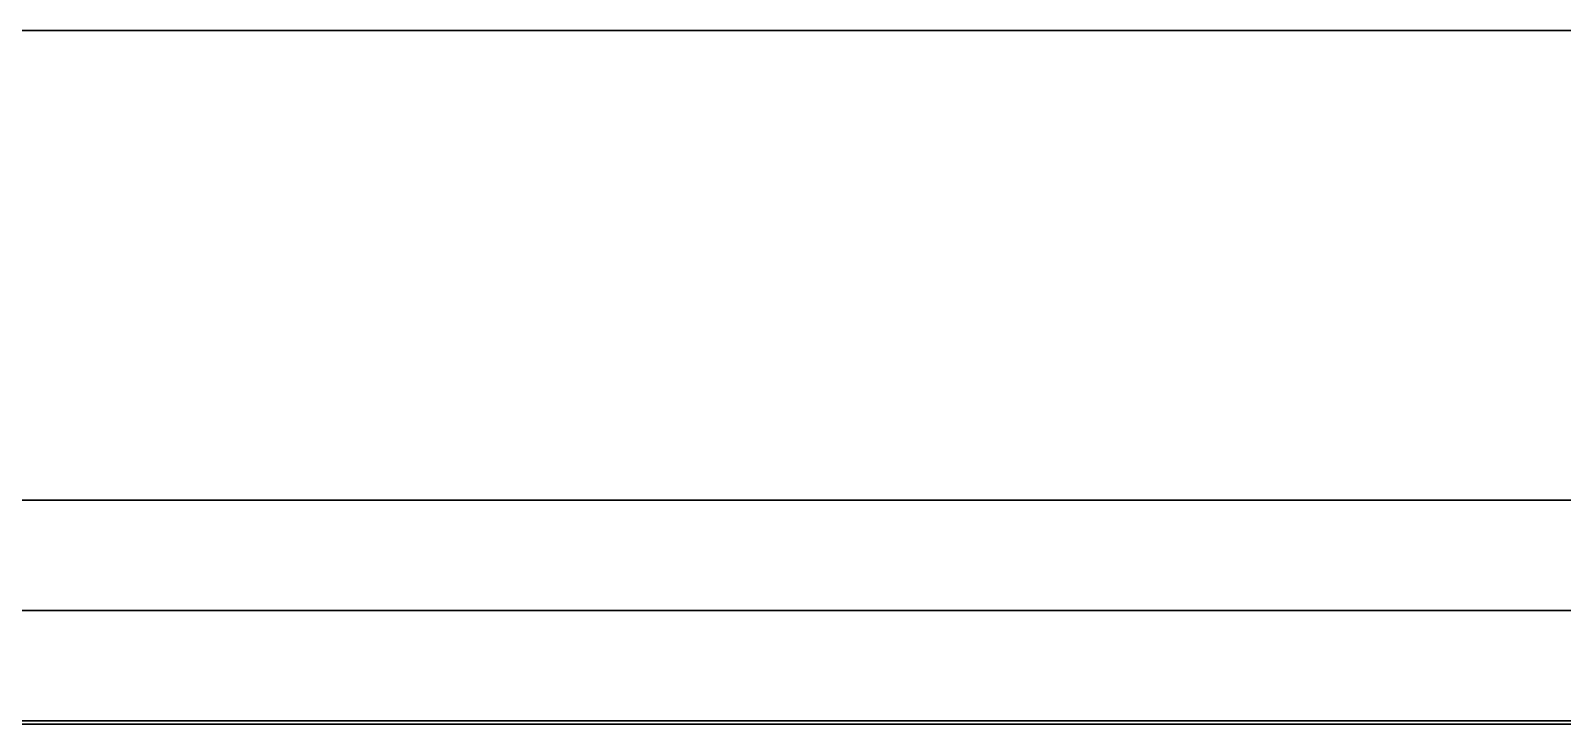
# Model space of a CAD drawing. Header units: inches. Extents: x 0 to 240, y -6 to 240.
# Drawn here: x 97.48 to 111.36, y -6.28 to 0 of the extents above; entities that cross this region are included whole.
import ezdxf

# ---------------------------------------------------------------- set-up
doc = ezdxf.new("R2010")
doc.units = ezdxf.units.IN
doc.header["$MEASUREMENT"] = 0
for name, color, linetype, true_color in [('MODEL$bldg-model', 7, 'Continuous', 0xfafafa), ('MODEL$frame-a', 252, 'Continuous', 0x696969), ('MODEL$perf-pan', 7, 'Continuous', 0x646464)]:
    doc.layers.add(name, color=color, linetype=linetype, true_color=true_color)

msp = doc.modelspace()

# ---------------------------------------------------------------- linework, layer by layer
at = {"layer": 'MODEL$bldg-model'}
for points in [[(0, 0, 432), (240, 0, 432)], [(240, 0, 576), (0, 0, 576)], [(0, 0, 504), (240, 0, 504)], [(0, 0, 288), (240, 0, 288)], [(240, 0, 432), (0, 0, 432)], [(0, 0, 360), (240, 0, 360)], [(0, 0, 144), (240, 0, 144)], [(240, 0, 288), (0, 0, 288)], [(0, 0, 216), (240, 0, 216)]]:
    msp.add_open_spline(points, degree=1, dxfattribs=at)
at = {"layer": 'MODEL$frame-a'}
for points in [[(80, -4.25, 576), (160, -4.25, 576)], [(160, -4.25, 432), (80, -4.25, 432)], [(80, -4.25, 432), (160, -4.25, 432)], [(160, -4.25, 288), (80, -4.25, 288)], [(80, -4.25, 288), (160, -4.25, 288)], [(160, -4.25, 144), (80, -4.25, 144)], [(82, -4.25, 434), (158, -4.25, 434)], [(158, -4.25, 574), (82, -4.25, 574)], [(82, -4.25, 290), (158, -4.25, 290)], [(158, -4.25, 430), (82, -4.25, 430)], [(82, -4.25, 146), (158, -4.25, 146)], [(158, -4.25, 286), (82, -4.25, 286)], [(80, -5.25, 576), (160, -5.25, 576)], [(160, -5.25, 432), (80, -5.25, 432)], [(80, -5.25, 432), (160, -5.25, 432)], [(160, -5.25, 288), (80, -5.25, 288)], [(80, -5.25, 288), (160, -5.25, 288)], [(160, -5.25, 144), (80, -5.25, 144)], [(82, -5.25, 434), (158, -5.25, 434)], [(158, -5.25, 574), (82, -5.25, 574)], [(82, -5.25, 290), (158, -5.25, 290)], [(158, -5.25, 430), (82, -5.25, 430)], [(82, -5.25, 146), (158, -5.25, 146)], [(158, -5.25, 286), (82, -5.25, 286)], [(80, -6.25, 576), (160, -6.25, 576)], [(160, -6.25, 432), (80, -6.25, 432)], [(80, -6.25, 432), (160, -6.25, 432)], [(160, -6.25, 288), (80, -6.25, 288)], [(80, -6.25, 288), (160, -6.25, 288)], [(160, -6.25, 144), (80, -6.25, 144)], [(82, -6.25, 434), (158, -6.25, 434)], [(158, -6.25, 574), (82, -6.25, 574)], [(82, -6.25, 290), (158, -6.25, 290)], [(158, -6.25, 430), (82, -6.25, 430)], [(82, -6.25, 146), (158, -6.25, 146)], [(158, -6.25, 286), (82, -6.25, 286)]]:
    msp.add_open_spline(points, degree=1, dxfattribs=at)
at = {"layer": 'MODEL$perf-pan'}
for p, q in [((80.5, -6.281, 432.5), (159.5, -6.281, 432.5)), ((159.5, -6.281, 575.5), (80.5, -6.281, 575.5)), ((80.5, -6.281, 288.5), (159.5, -6.281, 288.5)), ((159.5, -6.281, 431.5), (80.5, -6.281, 431.5)), ((80.5, -6.281, 144.5), (159.5, -6.281, 144.5)), ((159.5, -6.281, 287.5), (80.5, -6.281, 287.5)), ((93.429, -6.281, 360), (98.003, -6.281, 360)), ((93.563, -6.281, 216), (97.938, -6.281, 216)), ((100.428, -6.281, 360), (104.863, -6.281, 360)), ((100.492, -6.281, 216), (104.862, -6.281, 216)), ((100.965, -6.281, 504), (104.3, -6.281, 504)), ((107.424, -6.281, 360), (111.726, -6.281, 360)), ((107.425, -6.281, 216), (111.784, -6.281, 216)), ((107.988, -6.281, 504), (111.168, -6.281, 504))]:
    msp.add_line(p, q, dxfattribs=at)
for points in [[(97.613, -6.281, 307.075), (95.751, -6.281, 308.15)], [(97.702, -6.281, 295.126), (95.751, -6.281, 296.253)], [(95.751, -6.281, 303.85), (97.613, -6.281, 304.925)], [(95.751, -6.281, 291.747), (97.702, -6.281, 292.874)], [(97.683, -6.281, 283.115), (95.751, -6.281, 284.231)], [(97.541, -6.281, 187.033), (95.751, -6.281, 188.066)], [(97.746, -6.281, 175.152), (95.751, -6.281, 176.303)], [(97.952, -6.281, 163.27), (95.751, -6.281, 164.541)], [(98.157, -6.281, 151.389), (95.751, -6.281, 152.778)], [(95.751, -6.281, 279.769), (97.683, -6.281, 280.885)], [(95.751, -6.281, 183.934), (97.541, -6.281, 184.967)], [(95.751, -6.281, 171.697), (97.746, -6.281, 172.848)], [(95.751, -6.281, 159.459), (97.952, -6.281, 160.73)], [(95.751, -6.281, 147.222), (98.157, -6.281, 148.611)], [(96.911, -6.281, 154.67), (99.215, -6.281, 153.34)], [(99.215, -6.281, 158.66), (96.911, -6.281, 157.33)], [(97.117, -6.281, 166.788), (99.215, -6.281, 165.577)], [(99.215, -6.281, 170.423), (97.117, -6.281, 169.212)], [(97.249, -6.281, 298.864), (99.215, -6.281, 297.729)], [(99.215, -6.281, 302.271), (97.249, -6.281, 301.136)], [(97.322, -6.281, 178.907), (99.215, -6.281, 177.814)], [(99.215, -6.281, 182.186), (97.322, -6.281, 181.093)], [(97.371, -6.281, 310.935), (99.215, -6.281, 309.871)], [(99.215, -6.281, 314.129), (97.371, -6.281, 313.065)], [(97.388, -6.281, 274.945), (99.215, -6.281, 273.889)], [(99.215, -6.281, 278.111), (97.388, -6.281, 277.055)], [(97.465, -6.281, 502.99), (99.215, -6.281, 501.979)], [(99.215, -6.281, 506.021), (97.465, -6.281, 505.01)], [(97.486, -6.281, 419.002), (99.215, -6.281, 418.004)], [(97.486, -6.281, 420.998), (97.486, -6.281, 419.002)], [(99.215, -6.281, 421.996), (97.486, -6.281, 420.998)], [(97.518, -6.281, 323.02), (99.215, -6.281, 322.041)], [(97.518, -6.281, 324.98), (97.518, -6.281, 323.02)], [(99.215, -6.281, 325.959), (97.518, -6.281, 324.98)], [(97.528, -6.281, 191.026), (99.215, -6.281, 190.051)], [(97.528, -6.281, 192.974), (97.528, -6.281, 191.026)], [(99.215, -6.281, 193.949), (97.528, -6.281, 192.974)], [(97.541, -6.281, 184.967), (97.541, -6.281, 187.033)], [(97.588, -6.281, 491.06), (99.215, -6.281, 490.12)], [(97.588, -6.281, 492.94), (97.588, -6.281, 491.06)], [(99.215, -6.281, 493.88), (97.588, -6.281, 492.94)], [(97.593, -6.281, 263.063), (99.215, -6.281, 262.127)], [(97.593, -6.281, 264.937), (97.593, -6.281, 263.063)], [(99.215, -6.281, 265.873), (97.593, -6.281, 264.937)], [(97.613, -6.281, 304.925), (97.613, -6.281, 307.075)], [(97.625, -6.281, 515.082), (99.215, -6.281, 514.163)], [(97.625, -6.281, 516.918), (97.625, -6.281, 515.082)], [(99.215, -6.281, 517.837), (97.625, -6.281, 516.918)], [(97.654, -6.281, 407.099), (99.215, -6.281, 406.197)], [(97.654, -6.281, 408.901), (97.654, -6.281, 407.099)], [(99.215, -6.281, 409.803), (97.654, -6.281, 408.901)], [(97.675, -6.281, 335.11), (99.215, -6.281, 334.221)], [(97.675, -6.281, 336.89), (97.675, -6.281, 335.11)], [(99.215, -6.281, 337.779), (97.675, -6.281, 336.89)], [(97.683, -6.281, 280.885), (97.683, -6.281, 283.115)], [(97.702, -6.281, 292.874), (97.702, -6.281, 295.126)], [(97.733, -6.281, 203.144), (99.215, -6.281, 202.288)], [(97.733, -6.281, 204.856), (97.733, -6.281, 203.144)], [(99.215, -6.281, 205.712), (97.733, -6.281, 204.856)], [(97.746, -6.281, 172.848), (97.746, -6.281, 175.152)], [(97.758, -6.281, 527.159), (99.215, -6.281, 526.317)], [(97.758, -6.281, 528.841), (97.758, -6.281, 527.159)], [(99.215, -6.281, 529.683), (97.758, -6.281, 528.841)], [(97.798, -6.281, 251.182), (99.215, -6.281, 250.364)], [(97.798, -6.281, 252.818), (97.798, -6.281, 251.182)], [(99.215, -6.281, 253.636), (97.798, -6.281, 252.818)], [(97.813, -6.281, 479.191), (99.215, -6.281, 478.381)], [(97.813, -6.281, 480.809), (97.813, -6.281, 479.191)], [(99.215, -6.281, 481.619), (97.813, -6.281, 480.809)], [(97.833, -6.281, 395.202), (99.215, -6.281, 394.404)], [(97.833, -6.281, 396.798), (97.833, -6.281, 395.202)], [(99.215, -6.281, 397.596), (97.833, -6.281, 396.798)], [(97.834, -6.281, 563.203), (99.215, -6.281, 562.405)], [(97.834, -6.281, 564.797), (97.834, -6.281, 563.203)], [(99.215, -6.281, 565.595), (97.834, -6.281, 564.797)], [(97.836, -6.281, 347.204), (99.215, -6.281, 346.408)], [(97.836, -6.281, 348.796), (97.836, -6.281, 347.204)], [(99.215, -6.281, 349.592), (97.836, -6.281, 348.796)], [(97.848, -6.281, 539.21), (99.215, -6.281, 538.421)], [(97.848, -6.281, 540.79), (97.848, -6.281, 539.21)], [(99.215, -6.281, 541.579), (97.848, -6.281, 540.79)], [(97.861, -6.281, 443.218), (99.215, -6.281, 442.436)], [(97.861, -6.281, 444.782), (97.861, -6.281, 443.218)], [(99.215, -6.281, 445.564), (97.861, -6.281, 444.782)], [(97.873, -6.281, 551.225), (99.215, -6.281, 550.45)], [(97.873, -6.281, 552.775), (97.873, -6.281, 551.225)], [(99.215, -6.281, 553.55), (97.873, -6.281, 552.775)], [(97.938, -6.281, 215.263), (99.215, -6.281, 214.525)], [(97.938, -6.281, 216.737), (97.938, -6.281, 215.263)], [(99.215, -6.281, 217.475), (97.938, -6.281, 216.737)], [(97.952, -6.281, 160.73), (97.952, -6.281, 163.27)], [(98.003, -6.281, 359.3), (99.215, -6.281, 358.6)], [(98.003, -6.281, 360.7), (98.003, -6.281, 359.3)], [(99.215, -6.281, 361.4), (98.003, -6.281, 360.7)], [(98.004, -6.281, 239.3), (99.215, -6.281, 238.601)], [(98.004, -6.281, 240.7), (98.004, -6.281, 239.3)], [(99.215, -6.281, 241.399), (98.004, -6.281, 240.7)], [(98.009, -6.281, 383.303), (99.215, -6.281, 382.607)], [(98.009, -6.281, 384.697), (98.009, -6.281, 383.303)], [(99.215, -6.281, 385.393), (98.009, -6.281, 384.697)], [(98.04, -6.281, 467.321), (99.215, -6.281, 466.642)], [(98.04, -6.281, 468.679), (98.04, -6.281, 467.321)], [(99.215, -6.281, 469.358), (98.04, -6.281, 468.679)], [(98.088, -6.281, 455.349), (99.215, -6.281, 454.698)], [(98.088, -6.281, 456.651), (98.088, -6.281, 455.349)], [(99.215, -6.281, 457.302), (98.088, -6.281, 456.651)], [(98.144, -6.281, 227.381), (99.215, -6.281, 226.762)], [(98.144, -6.281, 228.619), (98.144, -6.281, 227.381)], [(99.215, -6.281, 229.238), (98.144, -6.281, 228.619)], [(98.157, -6.281, 148.611), (98.157, -6.281, 151.389)], [(98.173, -6.281, 371.398), (99.215, -6.281, 370.796)], [(98.173, -6.281, 372.602), (98.173, -6.281, 371.398)], [(99.215, -6.281, 373.204), (98.173, -6.281, 372.602)], [(100.597, -6.281, 564.797), (99.215, -6.281, 565.595)], [(100.557, -6.281, 552.775), (99.215, -6.281, 553.55)], [(100.583, -6.281, 540.79), (99.215, -6.281, 541.579)], [(100.673, -6.281, 528.841), (99.215, -6.281, 529.683)], [(100.806, -6.281, 516.918), (99.215, -6.281, 517.837)], [(100.965, -6.281, 505.01), (99.215, -6.281, 506.021)], [(100.843, -6.281, 492.94), (99.215, -6.281, 493.88)], [(100.617, -6.281, 480.809), (99.215, -6.281, 481.619)], [(100.391, -6.281, 468.679), (99.215, -6.281, 469.358)], [(100.343, -6.281, 456.651), (99.215, -6.281, 457.302)], [(100.57, -6.281, 444.782), (99.215, -6.281, 445.564)], [(99.215, -6.281, 562.405), (100.597, -6.281, 563.203)], [(99.215, -6.281, 550.45), (100.557, -6.281, 551.225)], [(99.215, -6.281, 538.421), (100.583, -6.281, 539.21)], [(99.215, -6.281, 526.317), (100.673, -6.281, 527.159)], [(99.215, -6.281, 514.163), (100.806, -6.281, 515.082)], [(99.215, -6.281, 501.979), (100.965, -6.281, 502.99)], [(99.215, -6.281, 490.12), (100.843, -6.281, 491.06)], [(99.215, -6.281, 478.381), (100.617, -6.281, 479.191)], [(99.215, -6.281, 466.642), (100.391, -6.281, 467.321)], [(99.215, -6.281, 454.698), (100.343, -6.281, 455.349)], [(99.215, -6.281, 442.436), (100.57, -6.281, 443.218)], [(100.944, -6.281, 420.998), (99.215, -6.281, 421.996)], [(100.776, -6.281, 408.901), (99.215, -6.281, 409.803)], [(100.598, -6.281, 396.798), (99.215, -6.281, 397.596)], [(100.422, -6.281, 384.697), (99.215, -6.281, 385.393)], [(100.258, -6.281, 372.602), (99.215, -6.281, 373.204)], [(100.428, -6.281, 360.7), (99.215, -6.281, 361.4)], [(100.594, -6.281, 348.796), (99.215, -6.281, 349.592)], [(100.756, -6.281, 336.89), (99.215, -6.281, 337.779)], [(100.912, -6.281, 324.98), (99.215, -6.281, 325.959)], [(101.059, -6.281, 313.065), (99.215, -6.281, 314.129)], [(101.182, -6.281, 301.136), (99.215, -6.281, 302.271)], [(99.215, -6.281, 418.004), (100.944, -6.281, 419.002)], [(99.215, -6.281, 406.197), (100.776, -6.281, 407.099)], [(99.215, -6.281, 394.404), (100.598, -6.281, 395.202)], [(99.215, -6.281, 382.607), (100.422, -6.281, 383.303)], [(99.215, -6.281, 370.796), (100.258, -6.281, 371.398)], [(99.215, -6.281, 358.6), (100.428, -6.281, 359.3)], [(99.215, -6.281, 346.408), (100.594, -6.281, 347.204)], [(99.215, -6.281, 334.221), (100.756, -6.281, 335.11)], [(99.215, -6.281, 322.041), (100.912, -6.281, 323.02)], [(99.215, -6.281, 309.871), (101.059, -6.281, 310.935)], [(99.215, -6.281, 297.729), (101.182, -6.281, 298.864)], [(101.043, -6.281, 277.055), (99.215, -6.281, 278.111)], [(100.838, -6.281, 264.937), (99.215, -6.281, 265.873)], [(100.633, -6.281, 252.818), (99.215, -6.281, 253.636)], [(100.427, -6.281, 240.7), (99.215, -6.281, 241.399)], [(100.287, -6.281, 228.619), (99.215, -6.281, 229.238)], [(100.492, -6.281, 216.737), (99.215, -6.281, 217.475)], [(100.698, -6.281, 204.856), (99.215, -6.281, 205.712)], [(100.903, -6.281, 192.974), (99.215, -6.281, 193.949)], [(101.109, -6.281, 181.093), (99.215, -6.281, 182.186)], [(101.314, -6.281, 169.212), (99.215, -6.281, 170.423)], [(101.519, -6.281, 157.33), (99.215, -6.281, 158.66)], [(99.215, -6.281, 273.889), (101.043, -6.281, 274.945)], [(99.215, -6.281, 262.127), (100.838, -6.281, 263.063)], [(99.215, -6.281, 250.364), (100.633, -6.281, 251.182)], [(99.215, -6.281, 238.601), (100.427, -6.281, 239.3)], [(99.215, -6.281, 226.762), (100.287, -6.281, 227.381)], [(99.215, -6.281, 214.525), (100.492, -6.281, 215.263)], [(99.215, -6.281, 202.288), (100.698, -6.281, 203.144)], [(99.215, -6.281, 190.051), (100.903, -6.281, 191.026)], [(99.215, -6.281, 177.814), (101.109, -6.281, 178.907)], [(99.215, -6.281, 165.577), (101.314, -6.281, 166.788)], [(99.215, -6.281, 153.34), (101.519, -6.281, 154.67)], [(100.258, -6.281, 371.398), (100.258, -6.281, 372.602)], [(100.271, -6.281, 148.61), (102.679, -6.281, 147.219)], [(100.271, -6.281, 151.39), (100.271, -6.281, 148.61)], [(102.679, -6.281, 152.781), (100.271, -6.281, 151.39)], [(100.287, -6.281, 227.381), (100.287, -6.281, 228.619)], [(100.343, -6.281, 455.349), (100.343, -6.281, 456.651)], [(100.391, -6.281, 467.321), (100.391, -6.281, 468.679)], [(100.422, -6.281, 383.303), (100.422, -6.281, 384.697)], [(100.427, -6.281, 239.3), (100.427, -6.281, 240.7)], [(100.428, -6.281, 359.3), (100.428, -6.281, 360.7)], [(100.477, -6.281, 160.728), (102.679, -6.281, 159.456)], [(100.477, -6.281, 163.272), (100.477, -6.281, 160.728)], [(102.679, -6.281, 164.544), (100.477, -6.281, 163.272)], [(100.492, -6.281, 215.263), (100.492, -6.281, 216.737)], [(100.557, -6.281, 551.225), (100.557, -6.281, 552.775)], [(100.57, -6.281, 443.218), (100.57, -6.281, 444.782)], [(100.583, -6.281, 539.21), (100.583, -6.281, 540.79)], [(100.594, -6.281, 347.204), (100.594, -6.281, 348.796)], [(100.597, -6.281, 563.203), (100.597, -6.281, 564.797)], [(100.598, -6.281, 395.202), (100.598, -6.281, 396.798)], [(100.615, -6.281, 292.808), (102.679, -6.281, 291.617)], [(100.615, -6.281, 295.192), (100.615, -6.281, 292.808)], [(102.679, -6.281, 296.383), (100.615, -6.281, 295.192)], [(100.617, -6.281, 479.191), (100.617, -6.281, 480.809)], [(100.633, -6.281, 251.182), (100.633, -6.281, 252.818)], [(100.673, -6.281, 527.159), (100.673, -6.281, 528.841)], [(100.682, -6.281, 172.847), (102.679, -6.281, 171.693)], [(100.682, -6.281, 175.153), (100.682, -6.281, 172.847)], [(102.679, -6.281, 176.307), (100.682, -6.281, 175.153)], [(100.698, -6.281, 203.144), (100.698, -6.281, 204.856)], [(100.722, -6.281, 304.87), (102.679, -6.281, 303.74)], [(100.722, -6.281, 307.13), (100.722, -6.281, 304.87)], [(102.679, -6.281, 308.26), (100.722, -6.281, 307.13)], [(100.751, -6.281, 280.887), (102.679, -6.281, 279.774)], [(100.751, -6.281, 283.113), (100.751, -6.281, 280.887)], [(102.679, -6.281, 284.226), (100.751, -6.281, 283.113)], [(100.756, -6.281, 335.11), (100.756, -6.281, 336.89)], [(100.776, -6.281, 407.099), (100.776, -6.281, 408.901)], [(100.806, -6.281, 515.082), (100.806, -6.281, 516.918)], [(100.838, -6.281, 263.063), (100.838, -6.281, 264.937)], [(100.843, -6.281, 491.06), (100.843, -6.281, 492.94)], [(100.866, -6.281, 316.953), (102.679, -6.281, 315.906)], [(100.866, -6.281, 319.047), (100.866, -6.281, 316.953)], [(102.679, -6.281, 320.094), (100.866, -6.281, 319.047)], [(100.887, -6.281, 184.965), (102.679, -6.281, 183.93)], [(100.887, -6.281, 187.035), (100.887, -6.281, 184.965)], [(102.679, -6.281, 188.07), (100.887, -6.281, 187.035)], [(100.903, -6.281, 191.026), (100.903, -6.281, 192.974)], [(100.912, -6.281, 323.02), (100.912, -6.281, 324.98)], [(100.925, -6.281, 496.987), (102.679, -6.281, 495.974)], [(100.925, -6.281, 499.013), (100.925, -6.281, 496.987)], [(102.679, -6.281, 500.026), (100.925, -6.281, 499.013)], [(100.944, -6.281, 419.002), (100.944, -6.281, 420.998)], [(100.957, -6.281, 269.005), (102.679, -6.281, 268.011)], [(100.957, -6.281, 270.995), (100.957, -6.281, 269.005)], [(102.679, -6.281, 271.989), (100.957, -6.281, 270.995)], [(100.963, -6.281, 509.009), (102.679, -6.281, 508.018)], [(100.963, -6.281, 510.991), (100.963, -6.281, 509.009)], [(102.679, -6.281, 511.982), (100.963, -6.281, 510.991)], [(100.965, -6.281, 502.99), (100.965, -6.281, 505.01)], [(101.021, -6.281, 329.043), (102.679, -6.281, 328.085)], [(101.021, -6.281, 330.957), (101.021, -6.281, 329.043)], [(102.679, -6.281, 331.915), (101.021, -6.281, 330.957)], [(101.043, -6.281, 274.945), (101.043, -6.281, 277.055)], [(101.057, -6.281, 413.063), (102.679, -6.281, 412.127)], [(101.057, -6.281, 414.937), (101.057, -6.281, 413.063)], [(102.679, -6.281, 415.873), (101.057, -6.281, 414.937)], [(101.059, -6.281, 310.935), (101.059, -6.281, 313.065)], [(101.062, -6.281, 425.066), (102.679, -6.281, 424.132)], [(101.062, -6.281, 426.934), (101.062, -6.281, 425.066)], [(102.679, -6.281, 427.868), (101.062, -6.281, 426.934)], [(101.093, -6.281, 197.084), (102.679, -6.281, 196.168)], [(101.093, -6.281, 198.916), (101.093, -6.281, 197.084)], [(102.679, -6.281, 199.832), (101.093, -6.281, 198.916)], [(101.105, -6.281, 521.091), (102.679, -6.281, 520.182)], [(101.105, -6.281, 522.909), (101.105, -6.281, 521.091)], [(102.679, -6.281, 523.818), (101.105, -6.281, 522.909)], [(101.109, -6.281, 178.907), (101.109, -6.281, 181.093)], [(101.151, -6.281, 485.118), (102.679, -6.281, 484.235)], [(101.151, -6.281, 486.882), (101.151, -6.281, 485.118)], [(102.679, -6.281, 487.765), (101.151, -6.281, 486.882)], [(101.162, -6.281, 257.124), (102.679, -6.281, 256.248)], [(101.162, -6.281, 258.876), (101.162, -6.281, 257.124)], [(102.679, -6.281, 259.752), (101.162, -6.281, 258.876)], [(101.182, -6.281, 341.136), (102.679, -6.281, 340.271)], [(101.182, -6.281, 342.864), (101.182, -6.281, 341.136)], [(102.679, -6.281, 343.729), (101.182, -6.281, 342.864)], [(101.182, -6.281, 298.864), (101.182, -6.281, 301.136)], [(101.198, -6.281, 569.145), (102.679, -6.281, 568.289)], [(101.198, -6.281, 570.855), (101.198, -6.281, 569.145)], [(102.679, -6.281, 571.711), (101.198, -6.281, 570.855)], [(101.212, -6.281, 533.153), (102.679, -6.281, 532.306)], [(101.212, -6.281, 534.847), (101.212, -6.281, 533.153)], [(102.679, -6.281, 535.694), (101.212, -6.281, 534.847)], [(101.222, -6.281, 437.159), (102.679, -6.281, 436.317)], [(101.222, -6.281, 438.841), (101.222, -6.281, 437.159)], [(102.679, -6.281, 439.683), (101.222, -6.281, 438.841)], [(101.238, -6.281, 401.168), (102.679, -6.281, 400.335)], [(101.238, -6.281, 402.832), (101.238, -6.281, 401.168)], [(102.679, -6.281, 403.665), (101.238, -6.281, 402.832)], [(101.259, -6.281, 557.18), (102.679, -6.281, 556.36)], [(101.259, -6.281, 558.82), (101.259, -6.281, 557.18)], [(102.679, -6.281, 559.64), (101.259, -6.281, 558.82)], [(101.267, -6.281, 545.185), (102.679, -6.281, 544.369)], [(101.267, -6.281, 546.815), (101.267, -6.281, 545.185)], [(102.679, -6.281, 547.631), (101.267, -6.281, 546.815)], [(101.298, -6.281, 209.202), (102.679, -6.281, 208.405)], [(101.298, -6.281, 210.798), (101.298, -6.281, 209.202)], [(102.679, -6.281, 211.595), (101.298, -6.281, 210.798)], [(101.314, -6.281, 166.788), (101.314, -6.281, 169.212)], [(101.348, -6.281, 353.231), (102.679, -6.281, 352.463)], [(101.348, -6.281, 354.769), (101.348, -6.281, 353.231)], [(102.679, -6.281, 355.537), (101.348, -6.281, 354.769)], [(101.367, -6.281, 245.242), (102.679, -6.281, 244.485)], [(101.367, -6.281, 246.758), (101.367, -6.281, 245.242)], [(102.679, -6.281, 247.515), (101.367, -6.281, 246.758)], [(101.378, -6.281, 473.249), (102.679, -6.281, 472.497)], [(101.378, -6.281, 474.751), (101.378, -6.281, 473.249)], [(102.679, -6.281, 475.503), (101.378, -6.281, 474.751)], [(101.416, -6.281, 389.271), (102.679, -6.281, 388.541)], [(101.416, -6.281, 390.729), (101.416, -6.281, 389.271)], [(102.679, -6.281, 391.459), (101.416, -6.281, 390.729)], [(101.45, -6.281, 449.29), (102.679, -6.281, 448.58)], [(101.45, -6.281, 450.71), (101.45, -6.281, 449.29)], [(102.679, -6.281, 451.42), (101.45, -6.281, 450.71)], [(101.503, -6.281, 221.321), (102.679, -6.281, 220.642)], [(101.503, -6.281, 222.679), (101.503, -6.281, 221.321)], [(102.679, -6.281, 223.358), (101.503, -6.281, 222.679)], [(101.518, -6.281, 365.329), (102.679, -6.281, 364.659)], [(101.518, -6.281, 366.671), (101.518, -6.281, 365.329)], [(102.679, -6.281, 367.341), (101.518, -6.281, 366.671)], [(101.519, -6.281, 154.67), (101.519, -6.281, 157.33)], [(101.572, -6.281, 233.361), (102.679, -6.281, 232.722)], [(101.572, -6.281, 234.639), (101.572, -6.281, 233.361)], [(102.679, -6.281, 235.278), (101.572, -6.281, 234.639)], [(101.592, -6.281, 377.372), (102.679, -6.281, 376.745)], [(101.592, -6.281, 378.628), (101.592, -6.281, 377.372)], [(102.679, -6.281, 379.255), (101.592, -6.281, 378.628)], [(101.605, -6.281, 461.38), (102.679, -6.281, 460.759)], [(101.605, -6.281, 462.62), (101.605, -6.281, 461.38)], [(102.679, -6.281, 463.241), (101.605, -6.281, 462.62)], [(104.161, -6.281, 570.855), (102.679, -6.281, 571.711)], [(104.1, -6.281, 558.82), (102.679, -6.281, 559.64)], [(104.092, -6.281, 546.815), (102.679, -6.281, 547.631)], [(104.147, -6.281, 534.847), (102.679, -6.281, 535.694)], [(104.254, -6.281, 522.909), (102.679, -6.281, 523.818)], [(104.396, -6.281, 510.991), (102.679, -6.281, 511.982)], [(104.434, -6.281, 499.013), (102.679, -6.281, 500.026)], [(104.208, -6.281, 486.882), (102.679, -6.281, 487.765)], [(103.981, -6.281, 474.751), (102.679, -6.281, 475.503)], [(103.754, -6.281, 462.62), (102.679, -6.281, 463.241)], [(103.909, -6.281, 450.71), (102.679, -6.281, 451.42)], [(104.137, -6.281, 438.841), (102.679, -6.281, 439.683)], [(102.679, -6.281, 568.289), (104.161, -6.281, 569.145)], [(102.679, -6.281, 556.36), (104.1, -6.281, 557.18)], [(102.679, -6.281, 544.369), (104.092, -6.281, 545.185)], [(102.679, -6.281, 532.306), (104.147, -6.281, 533.153)], [(102.679, -6.281, 520.182), (104.254, -6.281, 521.091)], [(102.679, -6.281, 508.018), (104.396, -6.281, 509.009)], [(102.679, -6.281, 495.974), (104.434, -6.281, 496.987)], [(102.679, -6.281, 484.235), (104.208, -6.281, 485.118)], [(102.679, -6.281, 472.497), (103.981, -6.281, 473.249)], [(102.679, -6.281, 460.759), (103.754, -6.281, 461.38)], [(102.679, -6.281, 448.58), (103.909, -6.281, 449.29)], [(102.679, -6.281, 436.317), (104.137, -6.281, 437.159)], [(104.297, -6.281, 426.934), (102.679, -6.281, 427.868)], [(104.302, -6.281, 414.937), (102.679, -6.281, 415.873)], [(104.121, -6.281, 402.832), (102.679, -6.281, 403.665)], [(103.943, -6.281, 390.729), (102.679, -6.281, 391.459)], [(103.767, -6.281, 378.628), (102.679, -6.281, 379.255)], [(103.841, -6.281, 366.671), (102.679, -6.281, 367.341)], [(104.011, -6.281, 354.769), (102.679, -6.281, 355.537)], [(104.177, -6.281, 342.864), (102.679, -6.281, 343.729)], [(104.338, -6.281, 330.957), (102.679, -6.281, 331.915)], [(104.493, -6.281, 319.047), (102.679, -6.281, 320.094)], [(104.637, -6.281, 307.13), (102.679, -6.281, 308.26)], [(104.744, -6.281, 295.192), (102.679, -6.281, 296.383)], [(102.679, -6.281, 424.132), (104.297, -6.281, 425.066)], [(102.679, -6.281, 412.127), (104.302, -6.281, 413.063)], [(102.679, -6.281, 400.335), (104.121, -6.281, 401.168)], [(102.679, -6.281, 388.541), (103.943, -6.281, 389.271)], [(102.679, -6.281, 376.745), (103.767, -6.281, 377.372)], [(102.679, -6.281, 364.659), (103.841, -6.281, 365.329)], [(102.679, -6.281, 352.463), (104.011, -6.281, 353.231)], [(102.679, -6.281, 340.271), (104.177, -6.281, 341.136)], [(102.679, -6.281, 328.085), (104.338, -6.281, 329.043)], [(102.679, -6.281, 315.906), (104.493, -6.281, 316.953)], [(102.679, -6.281, 303.74), (104.637, -6.281, 304.87)], [(102.679, -6.281, 291.617), (104.744, -6.281, 292.808)], [(104.608, -6.281, 283.113), (102.679, -6.281, 284.226)], [(104.402, -6.281, 270.995), (102.679, -6.281, 271.989)], [(104.197, -6.281, 258.876), (102.679, -6.281, 259.752)], [(103.992, -6.281, 246.758), (102.679, -6.281, 247.515)], [(103.787, -6.281, 234.639), (102.679, -6.281, 235.278)], [(103.856, -6.281, 222.679), (102.679, -6.281, 223.358)], [(104.061, -6.281, 210.798), (102.679, -6.281, 211.595)], [(104.266, -6.281, 198.916), (102.679, -6.281, 199.832)], [(104.472, -6.281, 187.035), (102.679, -6.281, 188.07)], [(104.677, -6.281, 175.153), (102.679, -6.281, 176.307)], [(104.882, -6.281, 163.272), (102.679, -6.281, 164.544)], [(105.088, -6.281, 151.39), (102.679, -6.281, 152.781)], [(102.679, -6.281, 279.774), (104.608, -6.281, 280.887)], [(102.679, -6.281, 268.011), (104.402, -6.281, 269.005)], [(102.679, -6.281, 256.248), (104.197, -6.281, 257.124)], [(102.679, -6.281, 244.485), (103.992, -6.281, 245.242)], [(102.679, -6.281, 232.722), (103.787, -6.281, 233.361)], [(102.679, -6.281, 220.642), (103.856, -6.281, 221.321)], [(102.679, -6.281, 208.405), (104.061, -6.281, 209.202)], [(102.679, -6.281, 196.168), (104.266, -6.281, 197.084)], [(102.679, -6.281, 183.93), (104.472, -6.281, 184.965)], [(102.679, -6.281, 171.693), (104.677, -6.281, 172.847)], [(102.679, -6.281, 159.456), (104.882, -6.281, 160.728)], [(102.679, -6.281, 147.219), (105.088, -6.281, 148.61)], [(103.754, -6.281, 461.38), (103.754, -6.281, 462.62)], [(103.767, -6.281, 377.372), (103.767, -6.281, 378.628)], [(103.787, -6.281, 233.361), (103.787, -6.281, 234.639)], [(103.836, -6.281, 154.668), (106.144, -6.281, 153.335)], [(103.836, -6.281, 157.332), (103.836, -6.281, 154.668)], [(106.144, -6.281, 158.665), (103.836, -6.281, 157.332)], [(103.841, -6.281, 365.329), (103.841, -6.281, 366.671)], [(103.856, -6.281, 221.321), (103.856, -6.281, 222.679)], [(103.909, -6.281, 449.29), (103.909, -6.281, 450.71)], [(103.943, -6.281, 389.271), (103.943, -6.281, 390.729)], [(103.981, -6.281, 473.249), (103.981, -6.281, 474.751)], [(103.992, -6.281, 245.242), (103.992, -6.281, 246.758)], [(104.011, -6.281, 353.231), (104.011, -6.281, 354.769)], [(104.041, -6.281, 166.786), (106.144, -6.281, 165.572)], [(104.041, -6.281, 169.214), (104.041, -6.281, 166.786)], [(106.144, -6.281, 170.428), (104.041, -6.281, 169.214)], [(104.061, -6.281, 209.202), (104.061, -6.281, 210.798)], [(104.076, -6.281, 298.806), (106.144, -6.281, 297.612)], [(104.076, -6.281, 301.194), (104.076, -6.281, 298.806)], [(106.144, -6.281, 302.388), (104.076, -6.281, 301.194)], [(104.092, -6.281, 545.185), (104.092, -6.281, 546.815)], [(104.1, -6.281, 557.18), (104.1, -6.281, 558.82)], [(104.121, -6.281, 401.168), (104.121, -6.281, 402.832)], [(104.137, -6.281, 437.159), (104.137, -6.281, 438.841)], [(104.147, -6.281, 533.153), (104.147, -6.281, 534.847)], [(104.161, -6.281, 569.145), (104.161, -6.281, 570.855)], [(104.177, -6.281, 341.136), (104.177, -6.281, 342.864)], [(104.197, -6.281, 257.124), (104.197, -6.281, 258.876)], [(104.208, -6.281, 485.118), (104.208, -6.281, 486.882)], [(104.214, -6.281, 310.886), (106.144, -6.281, 309.772)], [(104.214, -6.281, 313.114), (104.214, -6.281, 310.886)], [(106.144, -6.281, 314.228), (104.214, -6.281, 313.114)], [(104.246, -6.281, 178.905), (106.144, -6.281, 177.809)], [(104.246, -6.281, 181.095), (104.246, -6.281, 178.905)], [(106.144, -6.281, 182.191), (104.246, -6.281, 181.095)], [(104.254, -6.281, 521.091), (104.254, -6.281, 522.909)], [(104.266, -6.281, 197.084), (104.266, -6.281, 198.916)], [(104.297, -6.281, 425.066), (104.297, -6.281, 426.934)], [(104.3, -6.281, 502.935), (106.144, -6.281, 501.871)], [(104.3, -6.281, 505.065), (104.3, -6.281, 502.935)], [(106.144, -6.281, 506.129), (104.3, -6.281, 505.065)], [(104.302, -6.281, 413.063), (104.302, -6.281, 414.937)], [(104.321, -6.281, 274.948), (106.144, -6.281, 273.895)], [(104.321, -6.281, 277.052), (104.321, -6.281, 274.948)], [(106.144, -6.281, 278.105), (104.321, -6.281, 277.052)], [(104.338, -6.281, 329.043), (104.338, -6.281, 330.957)], [(104.368, -6.281, 322.975), (106.144, -6.281, 321.949)], [(104.368, -6.281, 325.025), (104.368, -6.281, 322.975)], [(106.144, -6.281, 326.051), (104.368, -6.281, 325.025)], [(104.396, -6.281, 509.009), (104.396, -6.281, 510.991)], [(104.402, -6.281, 269.005), (104.402, -6.281, 270.995)], [(104.434, -6.281, 496.987), (104.434, -6.281, 499.013)], [(104.448, -6.281, 515.021), (106.144, -6.281, 514.042)], [(104.448, -6.281, 516.979), (104.448, -6.281, 515.021)], [(106.144, -6.281, 517.958), (104.448, -6.281, 516.979)], [(104.452, -6.281, 191.023), (106.144, -6.281, 190.046)], [(104.452, -6.281, 192.977), (104.452, -6.281, 191.023)], [(106.144, -6.281, 193.954), (104.452, -6.281, 192.977)], [(104.458, -6.281, 419.027), (106.144, -6.281, 418.054)], [(104.458, -6.281, 420.973), (104.458, -6.281, 419.027)], [(106.144, -6.281, 421.946), (104.458, -6.281, 420.973)], [(104.472, -6.281, 184.965), (104.472, -6.281, 187.035)], [(104.49, -6.281, 491.045), (106.144, -6.281, 490.09)], [(104.49, -6.281, 492.955), (104.49, -6.281, 491.045)], [(106.144, -6.281, 493.91), (104.49, -6.281, 492.955)], [(104.493, -6.281, 316.953), (104.493, -6.281, 319.047)], [(104.526, -6.281, 263.066), (106.144, -6.281, 262.132)], [(104.526, -6.281, 264.934), (104.526, -6.281, 263.066)], [(106.144, -6.281, 265.868), (104.526, -6.281, 264.934)], [(104.528, -6.281, 335.067), (106.144, -6.281, 334.134)], [(104.528, -6.281, 336.933), (104.528, -6.281, 335.067)], [(106.144, -6.281, 337.866), (104.528, -6.281, 336.933)], [(104.569, -6.281, 527.091), (106.144, -6.281, 526.181)], [(104.569, -6.281, 528.909), (104.569, -6.281, 527.091)], [(106.144, -6.281, 529.819), (104.569, -6.281, 528.909)], [(104.608, -6.281, 280.887), (104.608, -6.281, 283.113)], [(104.634, -6.281, 563.129), (106.144, -6.281, 562.257)], [(104.634, -6.281, 564.871), (104.634, -6.281, 563.129)], [(106.144, -6.281, 565.743), (104.634, -6.281, 564.871)], [(104.637, -6.281, 304.87), (104.637, -6.281, 307.13)], [(104.641, -6.281, 407.132), (106.144, -6.281, 406.265)], [(104.641, -6.281, 408.868), (104.641, -6.281, 407.132)], [(106.144, -6.281, 409.735), (104.641, -6.281, 408.868)], [(104.647, -6.281, 539.136), (106.144, -6.281, 538.271)], [(104.647, -6.281, 540.864), (104.647, -6.281, 539.136)], [(106.144, -6.281, 541.729), (104.647, -6.281, 540.864)], [(104.657, -6.281, 203.142), (106.144, -6.281, 202.283)], [(104.657, -6.281, 204.858), (104.657, -6.281, 203.142)], [(106.144, -6.281, 205.717), (104.657, -6.281, 204.858)], [(104.669, -6.281, 551.148), (106.144, -6.281, 550.297)], [(104.669, -6.281, 552.852), (104.669, -6.281, 551.148)], [(106.144, -6.281, 553.703), (104.669, -6.281, 552.852)], [(104.677, -6.281, 172.847), (104.677, -6.281, 175.153)], [(104.693, -6.281, 347.163), (106.144, -6.281, 346.326)], [(104.693, -6.281, 348.837), (104.693, -6.281, 347.163)], [(106.144, -6.281, 349.674), (104.693, -6.281, 348.837)], [(104.717, -6.281, 479.176), (106.144, -6.281, 478.352)], [(104.717, -6.281, 480.824), (104.717, -6.281, 479.176)], [(106.144, -6.281, 481.648), (104.717, -6.281, 480.824)], [(104.731, -6.281, 251.185), (106.144, -6.281, 250.369)], [(104.731, -6.281, 252.815), (104.731, -6.281, 251.185)], [(106.144, -6.281, 253.631), (104.731, -6.281, 252.815)], [(104.744, -6.281, 292.808), (104.744, -6.281, 295.192)], [(104.811, -6.281, 443.23), (106.144, -6.281, 442.461)], [(104.811, -6.281, 444.77), (104.811, -6.281, 443.23)], [(106.144, -6.281, 445.539), (104.811, -6.281, 444.77)], [(104.821, -6.281, 395.237), (106.144, -6.281, 394.473)], [(104.821, -6.281, 396.763), (104.821, -6.281, 395.237)], [(106.144, -6.281, 397.527), (104.821, -6.281, 396.763)], [(104.862, -6.281, 215.26), (106.144, -6.281, 214.52)], [(104.862, -6.281, 216.74), (104.862, -6.281, 215.26)], [(106.144, -6.281, 217.48), (104.862, -6.281, 216.74)], [(104.863, -6.281, 359.261), (106.144, -6.281, 358.521)], [(104.863, -6.281, 360.739), (104.863, -6.281, 359.261)], [(106.144, -6.281, 361.479), (104.863, -6.281, 360.739)], [(104.882, -6.281, 160.728), (104.882, -6.281, 163.272)], [(104.937, -6.281, 239.303), (106.144, -6.281, 238.606)], [(104.937, -6.281, 240.697), (104.937, -6.281, 239.303)], [(106.144, -6.281, 241.394), (104.937, -6.281, 240.697)], [(104.944, -6.281, 467.307), (106.144, -6.281, 466.615)], [(104.944, -6.281, 468.693), (104.944, -6.281, 467.307)], [(106.144, -6.281, 469.385), (104.944, -6.281, 468.693)], [(105, -6.281, 383.34), (106.144, -6.281, 382.679)], [(105, -6.281, 384.66), (105, -6.281, 383.34)], [(106.144, -6.281, 385.321), (105, -6.281, 384.66)], [(105.036, -6.281, 371.361), (106.144, -6.281, 370.721)], [(105.036, -6.281, 372.639), (105.036, -6.281, 371.361)], [(106.144, -6.281, 373.279), (105.036, -6.281, 372.639)], [(105.039, -6.281, 455.362), (106.144, -6.281, 454.724)], [(105.039, -6.281, 456.638), (105.039, -6.281, 455.362)], [(106.144, -6.281, 457.276), (105.039, -6.281, 456.638)], [(105.067, -6.281, 227.379), (106.144, -6.281, 226.757)], [(105.067, -6.281, 228.621), (105.067, -6.281, 227.379)], [(106.144, -6.281, 229.243), (105.067, -6.281, 228.621)], [(105.088, -6.281, 148.61), (105.088, -6.281, 151.39)], [(107.653, -6.281, 564.871), (106.144, -6.281, 565.743)], [(107.619, -6.281, 552.852), (106.144, -6.281, 553.703)], [(107.641, -6.281, 540.864), (106.144, -6.281, 541.729)], [(107.719, -6.281, 528.909), (106.144, -6.281, 529.819)], [(107.839, -6.281, 516.979), (106.144, -6.281, 517.958)], [(107.988, -6.281, 505.065), (106.144, -6.281, 506.129)], [(107.797, -6.281, 492.955), (106.144, -6.281, 493.91)], [(107.571, -6.281, 480.824), (106.144, -6.281, 481.648)], [(107.343, -6.281, 468.693), (106.144, -6.281, 469.385)], [(107.249, -6.281, 456.638), (106.144, -6.281, 457.276)], [(107.477, -6.281, 444.77), (106.144, -6.281, 445.539)], [(106.144, -6.281, 562.257), (107.653, -6.281, 563.129)], [(106.144, -6.281, 550.297), (107.619, -6.281, 551.148)], [(106.144, -6.281, 538.271), (107.641, -6.281, 539.136)], [(106.144, -6.281, 526.181), (107.719, -6.281, 527.091)], [(106.144, -6.281, 514.042), (107.839, -6.281, 515.021)], [(106.144, -6.281, 501.871), (107.988, -6.281, 502.935)], [(106.144, -6.281, 490.09), (107.797, -6.281, 491.045)], [(106.144, -6.281, 478.352), (107.571, -6.281, 479.176)], [(106.144, -6.281, 466.615), (107.343, -6.281, 467.307)], [(106.144, -6.281, 454.724), (107.249, -6.281, 455.362)], [(106.144, -6.281, 442.461), (107.477, -6.281, 443.23)], [(107.829, -6.281, 420.973), (106.144, -6.281, 421.946)], [(107.647, -6.281, 408.868), (106.144, -6.281, 409.735)], [(107.466, -6.281, 396.763), (106.144, -6.281, 397.527)], [(107.287, -6.281, 384.66), (106.144, -6.281, 385.321)], [(107.251, -6.281, 372.639), (106.144, -6.281, 373.279)], [(107.424, -6.281, 360.739), (106.144, -6.281, 361.479)], [(107.594, -6.281, 348.837), (106.144, -6.281, 349.674)], [(107.759, -6.281, 336.933), (106.144, -6.281, 337.866)], [(107.92, -6.281, 325.025), (106.144, -6.281, 326.051)], [(108.073, -6.281, 313.114), (106.144, -6.281, 314.228)], [(108.212, -6.281, 301.194), (106.144, -6.281, 302.388)], [(106.144, -6.281, 418.054), (107.829, -6.281, 419.027)], [(106.144, -6.281, 406.265), (107.647, -6.281, 407.132)], [(106.144, -6.281, 394.473), (107.466, -6.281, 395.237)], [(106.144, -6.281, 382.679), (107.287, -6.281, 383.34)], [(106.144, -6.281, 370.721), (107.251, -6.281, 371.361)], [(106.144, -6.281, 358.521), (107.424, -6.281, 359.261)], [(106.144, -6.281, 346.326), (107.594, -6.281, 347.163)], [(106.144, -6.281, 334.134), (107.759, -6.281, 335.067)], [(106.144, -6.281, 321.949), (107.92, -6.281, 322.975)], [(106.144, -6.281, 309.772), (108.073, -6.281, 310.886)], [(106.144, -6.281, 297.612), (108.212, -6.281, 298.806)], [(107.966, -6.281, 277.052), (106.144, -6.281, 278.105)], [(107.761, -6.281, 264.934), (106.144, -6.281, 265.868)], [(107.556, -6.281, 252.815), (106.144, -6.281, 253.631)], [(107.351, -6.281, 240.697), (106.144, -6.281, 241.394)], [(107.22, -6.281, 228.621), (106.144, -6.281, 229.243)], [(107.425, -6.281, 216.74), (106.144, -6.281, 217.48)], [(107.63, -6.281, 204.858), (106.144, -6.281, 205.717)], [(107.836, -6.281, 192.977), (106.144, -6.281, 193.954)], [(108.041, -6.281, 181.095), (106.144, -6.281, 182.191)], [(108.246, -6.281, 169.214), (106.144, -6.281, 170.428)], [(108.451, -6.281, 157.332), (106.144, -6.281, 158.665)], [(106.144, -6.281, 273.895), (107.966, -6.281, 274.948)], [(106.144, -6.281, 262.132), (107.761, -6.281, 263.066)], [(106.144, -6.281, 250.369), (107.556, -6.281, 251.185)], [(106.144, -6.281, 238.606), (107.351, -6.281, 239.303)], [(106.144, -6.281, 226.757), (107.22, -6.281, 227.379)], [(106.144, -6.281, 214.52), (107.425, -6.281, 215.26)], [(106.144, -6.281, 202.283), (107.63, -6.281, 203.142)], [(106.144, -6.281, 190.046), (107.836, -6.281, 191.023)], [(106.144, -6.281, 177.809), (108.041, -6.281, 178.905)], [(106.144, -6.281, 165.572), (108.246, -6.281, 166.786)], [(106.144, -6.281, 153.335), (108.451, -6.281, 154.668)], [(107.195, -6.281, 148.607), (109.608, -6.281, 147.214)], [(107.195, -6.281, 151.393), (107.195, -6.281, 148.607)], [(109.608, -6.281, 152.786), (107.195, -6.281, 151.393)], [(107.22, -6.281, 227.379), (107.22, -6.281, 228.621)], [(107.249, -6.281, 455.362), (107.249, -6.281, 456.638)], [(107.251, -6.281, 371.361), (107.251, -6.281, 372.639)], [(107.287, -6.281, 383.34), (107.287, -6.281, 384.66)], [(107.343, -6.281, 467.307), (107.343, -6.281, 468.693)], [(107.351, -6.281, 239.303), (107.351, -6.281, 240.697)], [(107.4, -6.281, 160.725), (109.608, -6.281, 159.451)], [(107.4, -6.281, 163.275), (107.4, -6.281, 160.725)], [(109.608, -6.281, 164.549), (107.4, -6.281, 163.275)], [(107.424, -6.281, 359.261), (107.424, -6.281, 360.739)], [(107.425, -6.281, 215.26), (107.425, -6.281, 216.74)], [(107.466, -6.281, 395.237), (107.466, -6.281, 396.763)], [(107.474, -6.281, 292.768), (109.608, -6.281, 291.537)], [(107.474, -6.281, 295.232), (107.474, -6.281, 292.768)], [(109.608, -6.281, 296.463), (107.474, -6.281, 295.232)], [(107.477, -6.281, 443.23), (107.477, -6.281, 444.77)], [(107.556, -6.281, 251.185), (107.556, -6.281, 252.815)], [(107.563, -6.281, 304.819), (109.608, -6.281, 303.639)], [(107.563, -6.281, 307.181), (107.563, -6.281, 304.819)], [(109.608, -6.281, 308.361), (107.563, -6.281, 307.181)], [(107.571, -6.281, 479.176), (107.571, -6.281, 480.824)], [(107.594, -6.281, 347.163), (107.594, -6.281, 348.837)], [(107.605, -6.281, 172.844), (109.608, -6.281, 171.688)], [(107.605, -6.281, 175.156), (107.605, -6.281, 172.844)], [(109.608, -6.281, 176.312), (107.605, -6.281, 175.156)], [(107.619, -6.281, 551.148), (107.619, -6.281, 552.852)], [(107.63, -6.281, 203.142), (107.63, -6.281, 204.858)], [(107.641, -6.281, 539.136), (107.641, -6.281, 540.864)], [(107.647, -6.281, 407.132), (107.647, -6.281, 408.868)], [(107.653, -6.281, 563.129), (107.653, -6.281, 564.871)], [(107.686, -6.281, 280.89), (109.608, -6.281, 279.781)], [(107.686, -6.281, 283.11), (107.686, -6.281, 280.89)], [(109.608, -6.281, 284.219), (107.686, -6.281, 283.11)], [(107.714, -6.281, 316.907), (109.608, -6.281, 315.814)], [(107.714, -6.281, 319.093), (107.714, -6.281, 316.907)], [(109.608, -6.281, 320.186), (107.714, -6.281, 319.093)], [(107.719, -6.281, 527.091), (107.719, -6.281, 528.909)], [(107.759, -6.281, 335.067), (107.759, -6.281, 336.933)], [(107.761, -6.281, 263.066), (107.761, -6.281, 264.934)], [(107.789, -6.281, 508.95), (109.608, -6.281, 507.9)], [(107.789, -6.281, 511.05), (107.789, -6.281, 508.95)], [(109.608, -6.281, 512.1), (107.789, -6.281, 511.05)], [(107.797, -6.281, 491.045), (107.797, -6.281, 492.955)], [(107.81, -6.281, 184.962), (109.608, -6.281, 183.925)], [(107.81, -6.281, 187.038), (107.81, -6.281, 184.962)], [(109.608, -6.281, 188.075), (107.81, -6.281, 187.038)], [(107.829, -6.281, 496.973), (109.608, -6.281, 495.946)], [(107.829, -6.281, 499.027), (107.829, -6.281, 496.973)], [(109.608, -6.281, 500.054), (107.829, -6.281, 499.027)], [(107.829, -6.281, 419.027), (107.829, -6.281, 420.973)], [(107.836, -6.281, 191.023), (107.836, -6.281, 192.977)], [(107.839, -6.281, 515.021), (107.839, -6.281, 516.979)], [(107.874, -6.281, 328.999), (109.608, -6.281, 327.998)], [(107.874, -6.281, 331.001), (107.874, -6.281, 328.999)], [(109.608, -6.281, 332.002), (107.874, -6.281, 331.001)], [(107.891, -6.281, 269.009), (109.608, -6.281, 268.017)], [(107.891, -6.281, 270.991), (107.891, -6.281, 269.009)], [(109.608, -6.281, 271.983), (107.891, -6.281, 270.991)], [(107.92, -6.281, 521.025), (109.608, -6.281, 520.051)], [(107.92, -6.281, 522.975), (107.92, -6.281, 521.025)], [(109.608, -6.281, 523.949), (107.92, -6.281, 522.975)], [(107.92, -6.281, 322.975), (107.92, -6.281, 325.025)], [(107.966, -6.281, 274.948), (107.966, -6.281, 277.052)], [(107.988, -6.281, 502.935), (107.988, -6.281, 505.065)], [(108.001, -6.281, 569.072), (109.608, -6.281, 568.145)], [(108.001, -6.281, 570.928), (108.001, -6.281, 569.072)], [(109.608, -6.281, 571.855), (108.001, -6.281, 570.928)], [(108.007, -6.281, 425.076), (109.608, -6.281, 424.152)], [(108.007, -6.281, 426.924), (108.007, -6.281, 425.076)], [(109.608, -6.281, 427.848), (108.007, -6.281, 426.924)], [(108.015, -6.281, 533.081), (109.608, -6.281, 532.161)], [(108.015, -6.281, 534.919), (108.015, -6.281, 533.081)], [(109.608, -6.281, 535.839), (108.015, -6.281, 534.919)], [(108.015, -6.281, 197.081), (109.608, -6.281, 196.161)], [(108.015, -6.281, 198.919), (108.015, -6.281, 197.081)], [(109.608, -6.281, 199.839), (108.015, -6.281, 198.919)], [(108.039, -6.281, 341.094), (109.608, -6.281, 340.188)], [(108.039, -6.281, 342.906), (108.039, -6.281, 341.094)], [(109.608, -6.281, 343.812), (108.039, -6.281, 342.906)], [(108.041, -6.281, 413.096), (109.608, -6.281, 412.191)], [(108.041, -6.281, 414.904), (108.041, -6.281, 413.096)], [(109.608, -6.281, 415.809), (108.041, -6.281, 414.904)], [(108.041, -6.281, 178.905), (108.041, -6.281, 181.095)], [(108.056, -6.281, 557.104), (109.608, -6.281, 556.208)], [(108.056, -6.281, 558.896), (108.056, -6.281, 557.104)], [(109.608, -6.281, 559.792), (108.056, -6.281, 558.896)], [(108.056, -6.281, 485.104), (109.608, -6.281, 484.208)], [(108.056, -6.281, 486.896), (108.056, -6.281, 485.104)], [(109.608, -6.281, 487.792), (108.056, -6.281, 486.896)], [(108.063, -6.281, 545.108), (109.608, -6.281, 544.216)], [(108.063, -6.281, 546.892), (108.063, -6.281, 545.108)], [(109.608, -6.281, 547.784), (108.063, -6.281, 546.892)], [(108.073, -6.281, 310.886), (108.073, -6.281, 313.114)], [(108.096, -6.281, 257.127), (109.608, -6.281, 256.254)], [(108.096, -6.281, 258.873), (108.096, -6.281, 257.127)], [(109.608, -6.281, 259.746), (108.096, -6.281, 258.873)], [(108.17, -6.281, 437.17), (109.608, -6.281, 436.34)], [(108.17, -6.281, 438.83), (108.17, -6.281, 437.17)], [(109.608, -6.281, 439.66), (108.17, -6.281, 438.83)], [(108.208, -6.281, 353.192), (109.608, -6.281, 352.384)], [(108.208, -6.281, 354.808), (108.208, -6.281, 353.192)], [(109.608, -6.281, 355.616), (108.208, -6.281, 354.808)], [(108.212, -6.281, 298.806), (108.212, -6.281, 301.194)], [(108.221, -6.281, 209.199), (109.608, -6.281, 208.398)], [(108.221, -6.281, 210.801), (108.221, -6.281, 209.199)], [(109.608, -6.281, 211.602), (108.221, -6.281, 210.801)], [(108.224, -6.281, 401.201), (109.608, -6.281, 400.402)], [(108.224, -6.281, 402.799), (108.224, -6.281, 401.201)], [(109.608, -6.281, 403.598), (108.224, -6.281, 402.799)], [(108.246, -6.281, 166.786), (108.246, -6.281, 169.214)], [(108.284, -6.281, 473.236), (109.608, -6.281, 472.471)], [(108.284, -6.281, 474.764), (108.284, -6.281, 473.236)], [(109.608, -6.281, 475.529), (108.284, -6.281, 474.764)], [(108.301, -6.281, 245.246), (109.608, -6.281, 244.491)], [(108.301, -6.281, 246.754), (108.301, -6.281, 245.246)], [(109.608, -6.281, 247.509), (108.301, -6.281, 246.754)], [(108.381, -6.281, 365.292), (109.608, -6.281, 364.583)], [(108.381, -6.281, 366.708), (108.381, -6.281, 365.292)], [(109.608, -6.281, 367.417), (108.381, -6.281, 366.708)], [(108.399, -6.281, 449.302), (109.608, -6.281, 448.604)], [(108.399, -6.281, 450.698), (108.399, -6.281, 449.302)], [(109.608, -6.281, 451.396), (108.399, -6.281, 450.698)], [(108.405, -6.281, 389.306), (109.608, -6.281, 388.611)], [(108.405, -6.281, 390.694), (108.405, -6.281, 389.306)], [(109.608, -6.281, 391.389), (108.405, -6.281, 390.694)], [(108.426, -6.281, 221.318), (109.608, -6.281, 220.635)], [(108.426, -6.281, 222.682), (108.426, -6.281, 221.318)], [(109.608, -6.281, 223.365), (108.426, -6.281, 222.682)], [(108.451, -6.281, 154.668), (108.451, -6.281, 157.332)], [(108.506, -6.281, 233.364), (109.608, -6.281, 232.728)], [(108.506, -6.281, 234.636), (108.506, -6.281, 233.364)], [(109.608, -6.281, 235.272), (108.506, -6.281, 234.636)], [(108.512, -6.281, 461.367), (109.608, -6.281, 460.734)], [(108.512, -6.281, 462.633), (108.512, -6.281, 461.367)], [(109.608, -6.281, 463.266), (108.512, -6.281, 462.633)], [(108.557, -6.281, 377.393), (109.608, -6.281, 376.786)], [(108.557, -6.281, 378.607), (108.557, -6.281, 377.393)], [(109.608, -6.281, 379.214), (108.557, -6.281, 378.607)], [(111.214, -6.281, 570.928), (109.608, -6.281, 571.855)], [(111.159, -6.281, 558.896), (109.608, -6.281, 559.792)], [(111.153, -6.281, 546.892), (109.608, -6.281, 547.784)], [(111.2, -6.281, 534.919), (109.608, -6.281, 535.839)], [(111.296, -6.281, 522.975), (109.608, -6.281, 523.949)], [(111.426, -6.281, 511.05), (109.608, -6.281, 512.1)], [(111.387, -6.281, 499.027), (109.608, -6.281, 500.054)], [(111.16, -6.281, 486.896), (109.608, -6.281, 487.792)], [(110.932, -6.281, 474.764), (109.608, -6.281, 475.529)], [(110.704, -6.281, 462.633), (109.608, -6.281, 463.266)], [(110.817, -6.281, 450.698), (109.608, -6.281, 451.396)], [(111.045, -6.281, 438.83), (109.608, -6.281, 439.66)], [(109.608, -6.281, 568.145), (111.214, -6.281, 569.072)], [(109.608, -6.281, 556.208), (111.159, -6.281, 557.104)], [(109.608, -6.281, 544.216), (111.153, -6.281, 545.108)], [(109.608, -6.281, 532.161), (111.2, -6.281, 533.081)], [(109.608, -6.281, 520.051), (111.296, -6.281, 521.025)], [(109.608, -6.281, 507.9), (111.426, -6.281, 508.95)], [(109.608, -6.281, 495.946), (111.387, -6.281, 496.973)], [(109.608, -6.281, 484.208), (111.16, -6.281, 485.104)], [(109.608, -6.281, 472.471), (110.932, -6.281, 473.236)], [(109.608, -6.281, 460.734), (110.704, -6.281, 461.367)], [(109.608, -6.281, 448.604), (110.817, -6.281, 449.302)], [(109.608, -6.281, 436.34), (111.045, -6.281, 437.17)], [(111.208, -6.281, 426.924), (109.608, -6.281, 427.848)], [(111.174, -6.281, 414.904), (109.608, -6.281, 415.809)], [(110.991, -6.281, 402.799), (109.608, -6.281, 403.598)], [(110.811, -6.281, 390.694), (109.608, -6.281, 391.389)], [(110.659, -6.281, 378.607), (109.608, -6.281, 379.214)], [(110.835, -6.281, 366.708), (109.608, -6.281, 367.417)], [(111.007, -6.281, 354.808), (109.608, -6.281, 355.616)], [(111.177, -6.281, 342.906), (109.608, -6.281, 343.812)], [(111.341, -6.281, 331.001), (109.608, -6.281, 332.002)], [(111.501, -6.281, 319.093), (109.608, -6.281, 320.186)], [(111.653, -6.281, 307.181), (109.608, -6.281, 308.361)], [(111.741, -6.281, 295.232), (109.608, -6.281, 296.463)], [(109.608, -6.281, 424.152), (111.208, -6.281, 425.076)], [(109.608, -6.281, 412.191), (111.174, -6.281, 413.096)], [(109.608, -6.281, 400.402), (110.991, -6.281, 401.201)], [(109.608, -6.281, 388.611), (110.811, -6.281, 389.306)], [(109.608, -6.281, 376.786), (110.659, -6.281, 377.393)], [(109.608, -6.281, 364.583), (110.835, -6.281, 365.292)], [(109.608, -6.281, 352.384), (111.007, -6.281, 353.192)], [(109.608, -6.281, 340.188), (111.177, -6.281, 341.094)], [(109.608, -6.281, 327.998), (111.341, -6.281, 328.999)], [(109.608, -6.281, 315.814), (111.501, -6.281, 316.907)], [(109.608, -6.281, 303.639), (111.653, -6.281, 304.819)], [(109.608, -6.281, 291.537), (111.741, -6.281, 292.768)], [(111.53, -6.281, 283.11), (109.608, -6.281, 284.219)], [(111.325, -6.281, 270.991), (109.608, -6.281, 271.983)], [(111.12, -6.281, 258.873), (109.608, -6.281, 259.746)], [(110.914, -6.281, 246.754), (109.608, -6.281, 247.509)], [(110.709, -6.281, 234.636), (109.608, -6.281, 235.272)], [(110.79, -6.281, 222.682), (109.608, -6.281, 223.365)], [(110.995, -6.281, 210.801), (109.608, -6.281, 211.602)], [(111.2, -6.281, 198.919), (109.608, -6.281, 199.839)], [(111.405, -6.281, 187.038), (109.608, -6.281, 188.075)], [(111.61, -6.281, 175.156), (109.608, -6.281, 176.312)], [(111.815, -6.281, 163.275), (109.608, -6.281, 164.549)], [(112.021, -6.281, 151.393), (109.608, -6.281, 152.786)], [(109.608, -6.281, 279.781), (111.53, -6.281, 280.89)], [(109.608, -6.281, 268.017), (111.325, -6.281, 269.009)], [(109.608, -6.281, 256.254), (111.12, -6.281, 257.127)], [(109.608, -6.281, 244.491), (110.914, -6.281, 245.246)], [(109.608, -6.281, 232.728), (110.709, -6.281, 233.364)], [(109.608, -6.281, 220.635), (110.79, -6.281, 221.318)], [(109.608, -6.281, 208.398), (110.995, -6.281, 209.199)], [(109.608, -6.281, 196.161), (111.2, -6.281, 197.081)], [(109.608, -6.281, 183.925), (111.405, -6.281, 184.962)], [(109.608, -6.281, 171.688), (111.61, -6.281, 172.844)], [(109.608, -6.281, 159.451), (111.815, -6.281, 160.725)], [(109.608, -6.281, 147.214), (112.021, -6.281, 148.607)], [(110.659, -6.281, 377.393), (110.659, -6.281, 378.607)], [(110.704, -6.281, 461.367), (110.704, -6.281, 462.633)], [(110.709, -6.281, 233.364), (110.709, -6.281, 234.636)], [(110.759, -6.281, 154.664), (113.072, -6.281, 153.329)], [(110.759, -6.281, 157.336), (110.759, -6.281, 154.664)], [(113.072, -6.281, 158.671), (110.759, -6.281, 157.336)], [(110.79, -6.281, 221.318), (110.79, -6.281, 222.682)], [(110.811, -6.281, 389.306), (110.811, -6.281, 390.694)], [(110.817, -6.281, 449.302), (110.817, -6.281, 450.698)], [(110.835, -6.281, 365.292), (110.835, -6.281, 366.708)], [(110.912, -6.281, 298.753), (113.072, -6.281, 297.506)], [(110.912, -6.281, 301.247), (110.912, -6.281, 298.753)], [(113.072, -6.281, 302.494), (110.912, -6.281, 301.247)], [(110.914, -6.281, 245.246), (110.914, -6.281, 246.754)], [(110.932, -6.281, 473.236), (110.932, -6.281, 474.764)], [(110.964, -6.281, 166.783), (113.072, -6.281, 165.566)], [(110.964, -6.281, 169.217), (110.964, -6.281, 166.783)], [(113.072, -6.281, 170.434), (110.964, -6.281, 169.217)], [(110.991, -6.281, 401.201), (110.991, -6.281, 402.799)], [(110.995, -6.281, 209.199), (110.995, -6.281, 210.801)], [(111.007, -6.281, 353.192), (111.007, -6.281, 354.808)], [(111.045, -6.281, 437.17), (111.045, -6.281, 438.83)], [(111.061, -6.281, 310.839), (113.072, -6.281, 309.679)], [(111.061, -6.281, 313.161), (111.061, -6.281, 310.839)], [(113.072, -6.281, 314.321), (111.061, -6.281, 313.161)], [(111.12, -6.281, 257.127), (111.12, -6.281, 258.873)], [(111.153, -6.281, 545.108), (111.153, -6.281, 546.892)], [(111.159, -6.281, 557.104), (111.159, -6.281, 558.896)], [(111.16, -6.281, 485.104), (111.16, -6.281, 486.896)], [(111.168, -6.281, 502.901), (113.072, -6.281, 501.801)], [(111.168, -6.281, 505.099), (111.168, -6.281, 502.901)], [(113.072, -6.281, 506.199), (111.168, -6.281, 505.099)], [(111.169, -6.281, 178.901), (113.072, -6.281, 177.803)], [(111.169, -6.281, 181.099), (111.169, -6.281, 178.901)], [(113.072, -6.281, 182.197), (111.169, -6.281, 181.099)], [(111.174, -6.281, 413.096), (111.174, -6.281, 414.904)], [(111.177, -6.281, 341.094), (111.177, -6.281, 342.906)], [(111.2, -6.281, 533.081), (111.2, -6.281, 534.919)], [(111.2, -6.281, 197.081), (111.2, -6.281, 198.919)], [(111.208, -6.281, 425.076), (111.208, -6.281, 426.924)], [(111.214, -6.281, 569.072), (111.214, -6.281, 570.928)], [(111.22, -6.281, 322.931), (113.072, -6.281, 321.862)], [(111.22, -6.281, 325.069), (111.22, -6.281, 322.931)], [(113.072, -6.281, 326.138), (111.22, -6.281, 325.069)], [(111.255, -6.281, 274.951), (113.072, -6.281, 273.903)], [(111.255, -6.281, 277.049), (111.255, -6.281, 274.951)], [(113.072, -6.281, 278.097), (111.255, -6.281, 277.049)], [(111.267, -6.281, 514.958), (113.072, -6.281, 513.916)], [(111.267, -6.281, 517.042), (111.267, -6.281, 514.958)], [(113.072, -6.281, 518.084), (111.267, -6.281, 517.042)], [(111.296, -6.281, 521.025), (111.296, -6.281, 522.975)], [(111.325, -6.281, 269.009), (111.325, -6.281, 270.991)], [(111.341, -6.281, 328.999), (111.341, -6.281, 331.001)]]:
    msp.add_open_spline(points, degree=1, dxfattribs=at)

doc.saveas('drawing.dxf')
